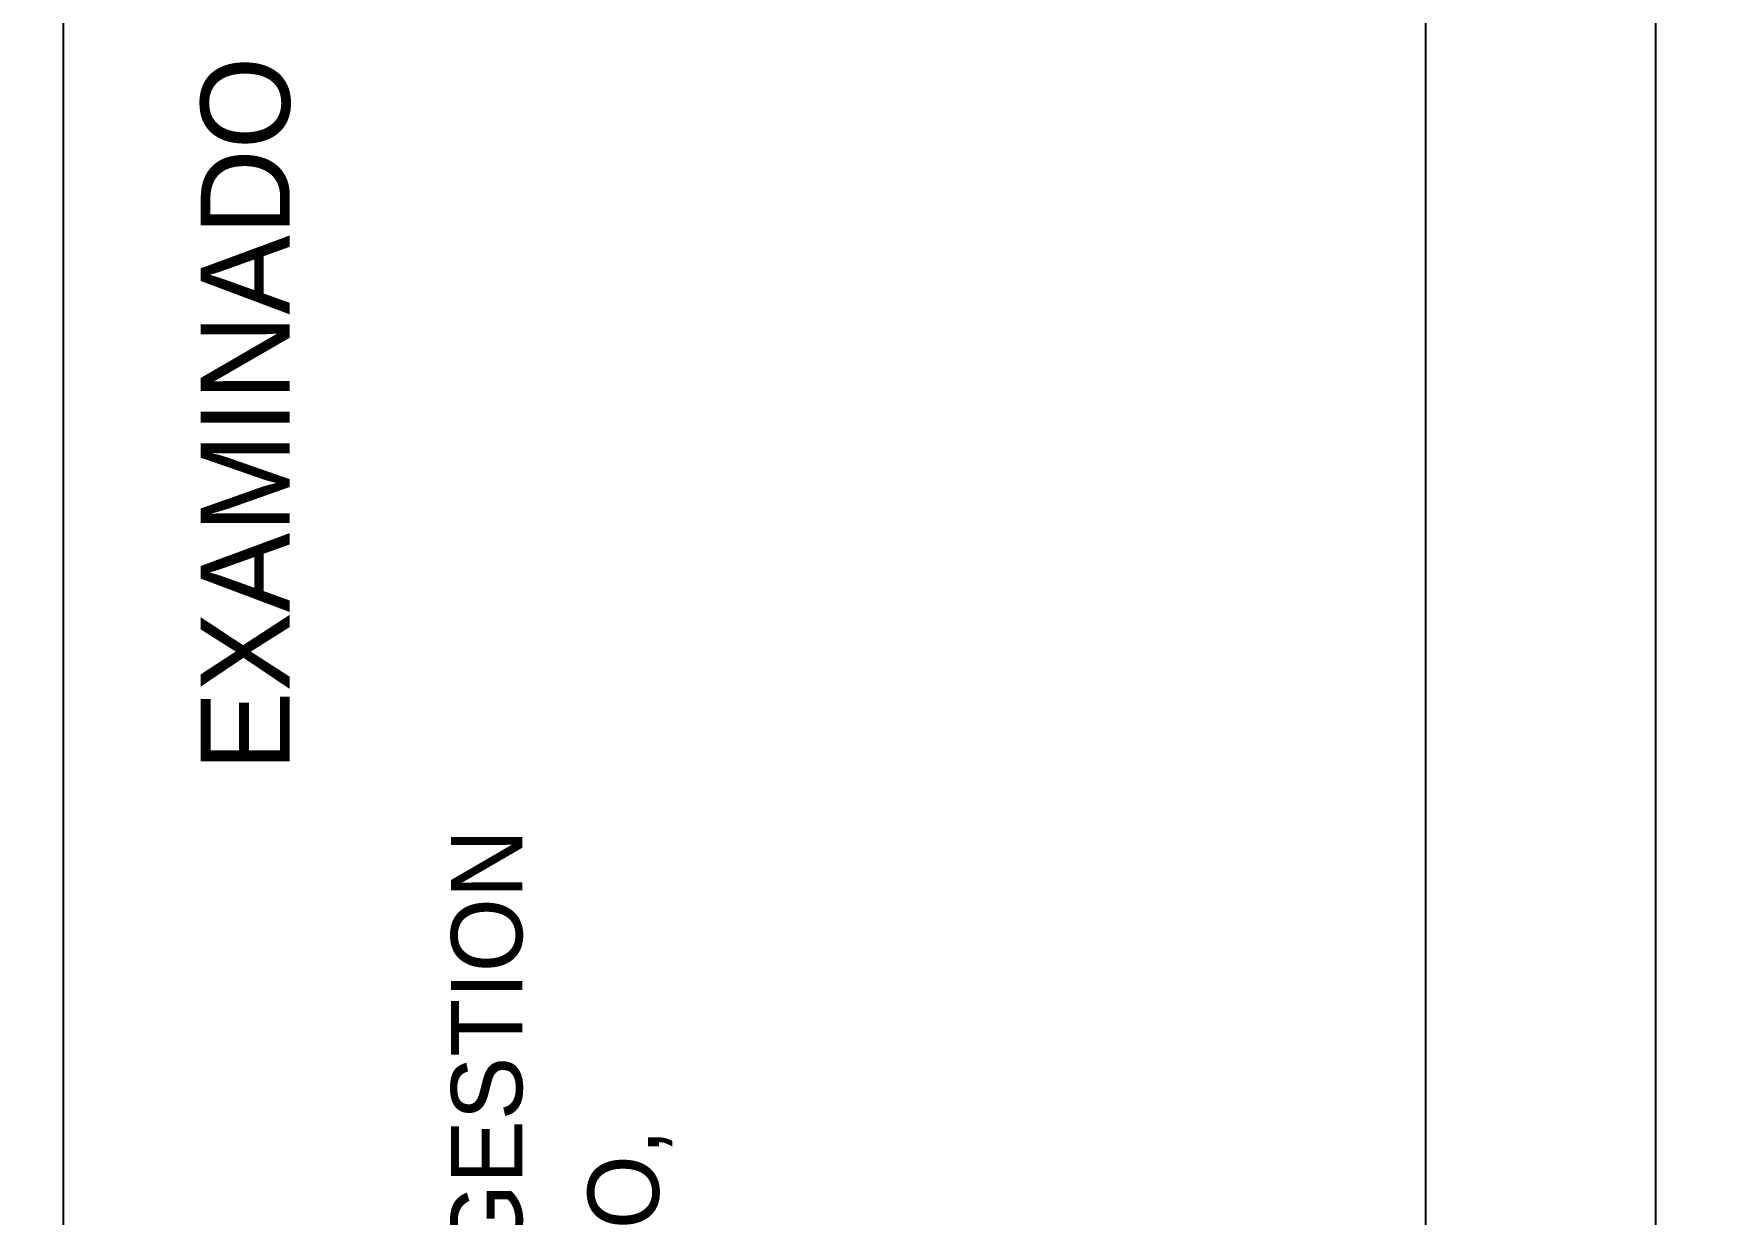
# Model space of a CAD drawing. Extents: x 729854 to 730444, y 4373781 to 4374808.
# Drawn here: x 730100.01 to 730147.03, y 4374674.88 to 4374708.05 of the extents above; entities that cross this region are included whole.
import ezdxf
from ezdxf.enums import TextEntityAlignment as Align

# ---------------------------------------------------------------- set-up
doc = ezdxf.new("R2010")
doc.units = 0
doc.layers.get('0').update_dxf_attribs({"linetype": 'CONTINUOUS'})

msp = doc.modelspace()

# ---------------------------------------------------------------- linework, layer by layer
at = {"color": 0, "linetype": 'CONTINUOUS'}
msp.add_lwpolyline([(730100.86, 4374628.19), (730100.86, 4374794.5), (730139.11, 4374794.5), (730139.11, 4374628.19)], close=True, dxfattribs=at)

# ---------------------------------------------------------------- texts
for s, height, p in [('EXAMINADO  Y  CONFORME', 2.5, (730105.96, 4374710.09)), ('EL JEFE DEL SERVICIO DE GESTION', 2, (730112.74, 4374662.07)), ('DEL DOMINIO PUBLICO,', 2, (730116.75, 4374661.84))]:
    msp.add_text(s, height=height, rotation=90, dxfattribs=at).set_placement(p, align=Align.MIDDLE)

# ---------------------------------------------------------------- meshes
mesh = msp.add_polyface(dxfattribs=at)
corners = [(730162.5, 4373781), (729854.5, 4374807.5), (730444, 4373781), (730444, 4374807.5), (729854.5, 4373781)]
mesh.append_faces([[corners[k] for k in face] for face in [(0, 1, 4), (1, 0, 2, 3)]], dxfattribs={"vtx0": -1, "color": 0})
mesh = msp.add_polyface(dxfattribs=at)
corners = [(730145.58, 4374621), (730145.58, 4374801.5), (729864.5, 4374801.5), (729864.5, 4374621)]
mesh.append_faces([[corners[k] for k in face] for face in [(0, 1, 2, 3)]], dxfattribs={"color": 0})

doc.saveas('drawing.dxf')
